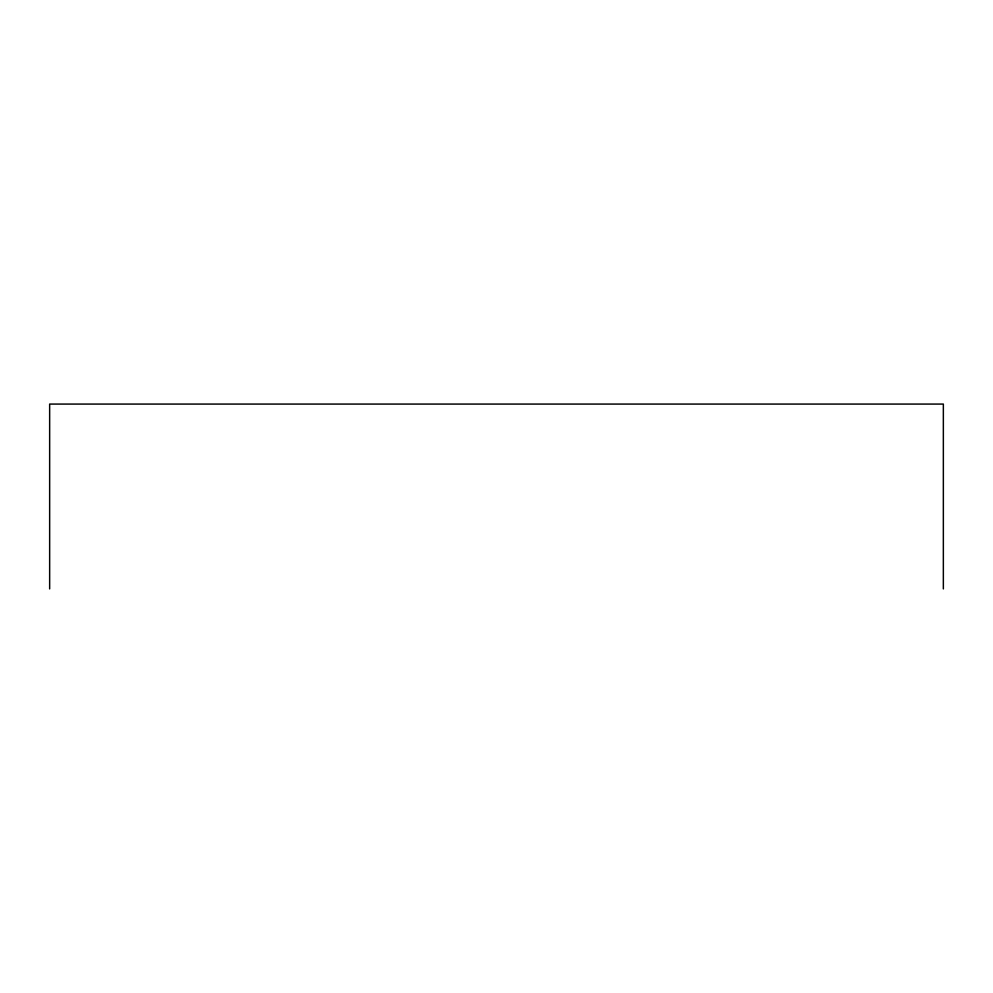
<?xml version="1.0" encoding="UTF-8"?>
<svg xmlns="http://www.w3.org/2000/svg" width="993" height="993" viewBox="0 0 993 993"><rect width="100%" height="100%" fill="white"/><g stroke="black" fill="none" stroke-linecap="round" stroke-linejoin="round"><path stroke-width="1.49" d="M943.35 588.923L943.35 404.077L49.65 404.077L49.65 588.923"/></g></svg>
